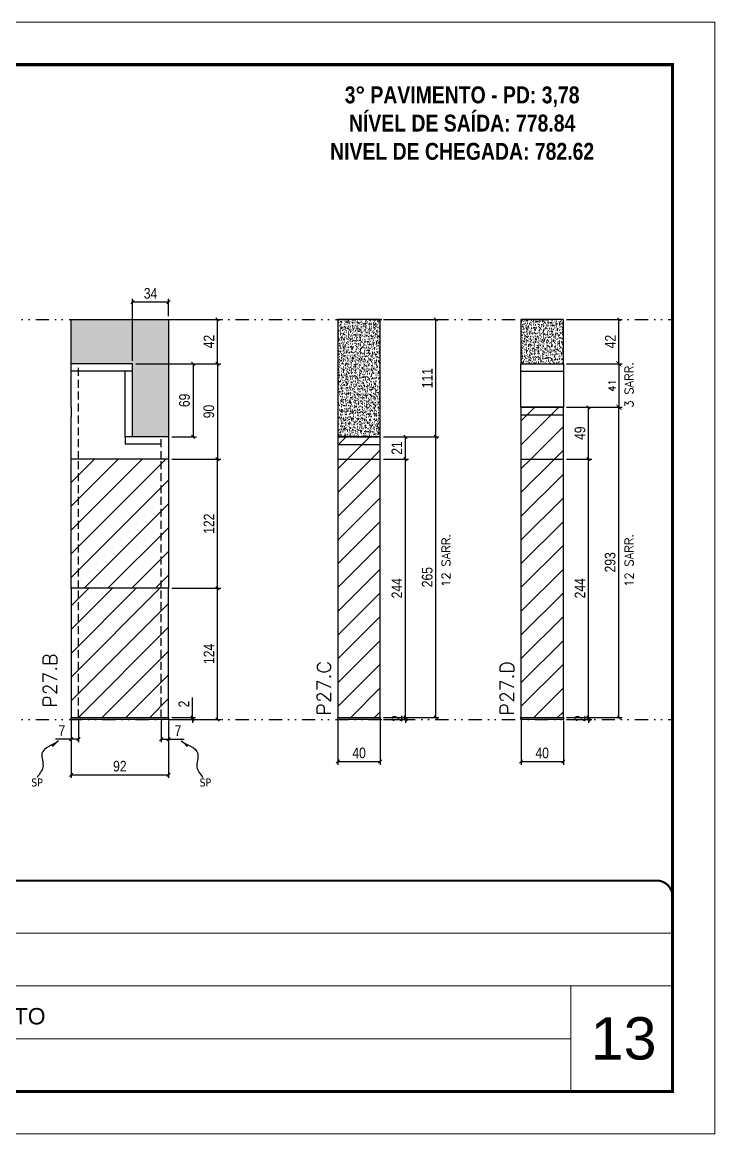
# Model space of a CAD drawing. Extents: x 2949 to 9203, y -16089 to 12527.
# Drawn here: x 3780 to 4434, y 8031 to 9081 of the extents above; entities that cross this region are included whole.
import ezdxf

# ---------------------------------------------------------------- set-up
doc = ezdxf.new("R2010")
doc.units = 0
for name, pattern in [('CONTINUO', [0]), ('DASHED', [0.75, 0.5, -0.25]), ('DIVIDE2', [0.625, 0.25, -0.125, 0, -0.125, 0, -0.125]), ('HIDDEN', [0.375, 0.25, -0.125])]:
    doc.linetypes.add(name, pattern=pattern)
for name, color, linetype, lineweight in [('CARIMBO', 255, 'Continuous', 9), ('Folhas', 255, 'Continuous', 9), ('Hachura', 251, 'Continuous', 9), ('SARRAFO DE PRESSAO', 251, 'DASHED', 9), ('Texto Seção', 7, 'Continuous', 15)]:
    doc.layers.add(name, color=color, linetype=linetype, lineweight=lineweight)
for name, color, linetype in [('COTA', 241, 'Continuous'), ('NOMENCLATURA', 7, 'Continuous'), ('Nível', 160, 'Continuous'), ('Painéis', 200, 'Continuous'), ('SARR_2.2x7', 40, 'Continuous'), ('Sarrafo de Pressão', 42, 'HIDDEN'), ('texto', 7, 'Continuous')]:
    doc.layers.add(name, color=color, linetype=linetype)
doc.styles.add('ARIAL', font='arial.ttf')
doc.styles.add('COTA TECNICA', font='techl___.ttf', dxfattribs={"height": 10})
doc.styles.add('COTA TECNICA-50', font='techl___.ttf', dxfattribs={"height": 10})
doc.styles.add('REGUA-120', font='ROMANS.shx', dxfattribs={"height": 15})
doc.styles.add('ROMANC', font='techb___.ttf', dxfattribs={"height": 2.5})
doc.styles.add('ROMANS', font='romans.shx')
doc.styles.get("Standard").update_dxf_attribs({"font": 'arial.ttf'})
doc.dimstyles.new('COTA PAINEL-50', dxfattribs={"dimtxt": 10, "dimasz": 3, "dimexe": 3, "dimexo": 3, "dimgap": 3, "dimtad": 1, "dimdec": 1, "dimzin": 12, "dimdsep": 46, "dimtxsty": 'COTA TECNICA-50', "dimblk1": 'OBLIQUE', "dimblk2": 'OBLIQUE', "dimsah": 1, "dimcen": 0.9, "dimclrd": 4, "dimclre": 4, "dimclrt": 240, "dimadec": 1, "dimazin": 3, "dimtfac": 1, "dimtdec": 1, "dimtmove": 0, "dimatfit": 3, "dimfxl": 1, "dimtolj": 1, "dimtzin": 12, "dimarcsym": 0})
doc.dimstyles.new('Cota Paínel', dxfattribs={"dimtxt": 7, "dimasz": 5, "dimexe": 3, "dimexo": 3, "dimgap": 3, "dimtad": 1, "dimdec": 1, "dimzin": 12, "dimdsep": 46, "dimtxsty": 'ROMANS', "dimblk": 'ARCHTICK', "dimcen": 0, "dimclrd": 4, "dimclre": 4, "dimclrt": 1, "dimadec": 1, "dimazin": 3, "dimtfac": 1, "dimtdec": 1, "dimtmove": 0, "dimatfit": 3, "dimldrblk": 'OBLIQUE', "dimfxl": 1, "dimtolj": 1, "dimtzin": 12, "dimarcsym": 0})
doc.dimstyles.new('PAINEL', dxfattribs={"dimtxt": 10, "dimasz": 3, "dimexe": 3, "dimexo": 3, "dimgap": 3, "dimtad": 1, "dimdec": 1, "dimzin": 12, "dimdsep": 46, "dimtxsty": 'COTA TECNICA', "dimblk1": 'OBLIQUE', "dimblk2": 'OBLIQUE', "dimsah": 1, "dimcen": 0.9, "dimclrd": 4, "dimclre": 4, "dimclrt": 240, "dimadec": 1, "dimazin": 3, "dimtfac": 1, "dimtdec": 1, "dimtmove": 0, "dimatfit": 3, "dimfxl": 1, "dimtolj": 1, "dimtzin": 12, "dimarcsym": 0})
doc.dimstyles.get("Standard").update_dxf_attribs({"dimtxt": 0.18, "dimasz": 0.18, "dimexe": 0.18, "dimexo": 0.0625, "dimgap": 0.09, "dimtad": 0, "dimtih": 1, "dimtoh": 1, "dimdec": 4, "dimzin": 0, "dimdsep": 46, "dimtxsty": 'Standard', "dimcen": 0.09, "dimadec": 0, "dimazin": 0, "dimtfac": 1, "dimtdec": 4, "dimtofl": 0, "dimtmove": 0, "dimatfit": 3, "dimfxl": 1, "dimtolj": 1, "dimtzin": 0, "dimarcsym": 0})
pattern_1 = [(45, (-126144.807, -22713.47), (-11.2253202, 11.2253202), [])]
pattern_2 = [(45, (-125971.81, -22713.47), (-11.2253202, 11.2253202), [])]

# ---------------------------------------------------------------- blocks, each defined once
blk = doc.blocks.new('9999999999')
at = {"color": 30, "linetype": 'CONTINUO'}
for p, q in [((98564.6, 34379.6), (99584, 34379.6)), ((98564.6, 34329.8), (99488, 34329.8)), ((99584, 34329.8), (99488, 34329.8)), ((99488, 34329.8), (99488, 34230.2)), ((98564.6, 34280), (99488, 34280))]:
    blk.add_line(p, q, dxfattribs=at)
at = {"color": 30, "linetype": 'CONTINUO', "const_width": 2}
blk.add_lwpolyline([(99584, 34230.2), (99584, 34414.4, 0.414214), (99569, 34429.4), (98229, 34429.4, 0.414214), (98214, 34414.4), (98214, 34245.2, 0.414214), (98229, 34230.2), (99584, 34230.2)], format="xyb", dxfattribs=at)
at = {"layer": 'Folhas'}
blk.add_lwpolyline([(98139, 34190.2), (99624, 34190.2), (99624, 35240.2), (98139, 35240.2)], close=True, dxfattribs=at)
at = {"layer": 'Folhas', "color": 30, "const_width": 3}
blk.add_lwpolyline([(98214, 34230.2), (99584, 34230.2), (99584, 35200.2), (98214, 35200.2)], close=True, dxfattribs=at)
at = {"color": 7, "linetype": 'Continuous', "ltscale": 5, "style": 'ARIAL'}
blk.add_text('3° PAVIMENTO', height=15.483, dxfattribs=at).set_placement((98837.7, 34293.5))
blk = doc.blocks.new('_Oblique')
at = {"color": 0, "linetype": 'ByBlock', "lineweight": -2}
blk.add_line((-0.5, -0.5), (0.5, 0.5), dxfattribs=at)
blk = doc.blocks.new('*D352')
at = {"layer": 'COTA', "color": 4, "lineweight": -2, "transparency": 16777216}
for p, q in [((4121, 8689.3), (4173.5, 8689.3)), ((4170.5, 8424.3), (4170.5, 8689.3)), ((4121, 8424.3), (4173.5, 8424.3))]:
    blk.add_line(p, q, dxfattribs=at)
at = {"layer": 'Defpoints', "color": 0, "transparency": 16777216}
for p in [(4118, 8689.3), (4170.5, 8689.3), (4118, 8424.3)]:
    blk.add_point(p, dxfattribs=at)
at = {"layer": 'COTA', "color": 4, "lineweight": -2, "transparency": 16777216, "xscale": 3, "yscale": 3, "zscale": 3}
for p, rotation in [((4170.5, 8689.3), 90), ((4170.5, 8424.3), 270)]:
    blk.add_blockref('_Oblique', p, dxfattribs=dict(at, rotation=rotation))
at = {"layer": 'COTA', "color": 240, "transparency": 16777216, "insert": (4162.4, 8556.8), "char_height": 10, "attachment_point": 5, "rotation": 90, "style": 'COTA TECNICA'}
blk.add_mtext('\\A1;265', dxfattribs=at)
blk = doc.blocks.new('*D353')
at = {"layer": 'COTA', "color": 4, "lineweight": -2, "transparency": 16777216}
for p, q in [((4121, 8800.3), (4173.5, 8800.3)), ((4170.5, 8689.3), (4170.5, 8800.3)), ((4121, 8689.3), (4173.5, 8689.3))]:
    blk.add_line(p, q, dxfattribs=at)
at = {"layer": 'Defpoints', "color": 0, "transparency": 16777216}
for p in [(4118, 8800.3), (4170.5, 8800.3), (4118, 8689.3)]:
    blk.add_point(p, dxfattribs=at)
at = {"layer": 'COTA', "color": 4, "lineweight": -2, "transparency": 16777216, "xscale": 3, "yscale": 3, "zscale": 3}
for p, rotation in [((4170.5, 8800.3), 90), ((4170.5, 8689.3), 270)]:
    blk.add_blockref('_Oblique', p, dxfattribs=dict(at, rotation=rotation))
at = {"layer": 'COTA', "color": 240, "transparency": 16777216, "insert": (4162.4, 8744.8), "char_height": 10, "attachment_point": 5, "rotation": 90, "style": 'COTA TECNICA'}
blk.add_mtext('\\A1;111', dxfattribs=at)
blk = doc.blocks.new('*D354')
at = {"layer": 'COTA', "color": 4, "lineweight": -2, "transparency": 16777216}
for p, q in [((4078, 8421.3), (4078, 8379.6)), ((4118, 8421.3), (4118, 8379.6)), ((4078, 8382.6), (4118, 8382.6))]:
    blk.add_line(p, q, dxfattribs=at)
at = {"layer": 'Defpoints', "color": 0, "transparency": 16777216}
for p in [(4078, 8424.3), (4118, 8424.3), (4118, 8382.6)]:
    blk.add_point(p, dxfattribs=at)
at = {"layer": 'COTA', "color": 4, "lineweight": -2, "transparency": 16777216, "xscale": 3, "yscale": 3, "zscale": 3, "rotation": 180}
blk.add_blockref('_Oblique', (4078, 8382.6), dxfattribs=at)
at = {"layer": 'COTA', "color": 4, "lineweight": -2, "transparency": 16777216, "xscale": 3, "yscale": 3, "zscale": 3}
blk.add_blockref('_Oblique', (4118, 8382.6), dxfattribs=at)
at = {"layer": 'COTA', "color": 240, "transparency": 16777216, "insert": (4098, 8390.7), "char_height": 10, "attachment_point": 5, "style": 'COTA TECNICA'}
blk.add_mtext('\\A1;40', dxfattribs=at)
blk = doc.blocks.new('*D355')
at = {"layer": 'COTA', "color": 4, "lineweight": -2, "transparency": 16777216}
for p, q in [((4121, 8424.3), (4144.8, 8424.3)), ((4121, 8422.3), (4144.8, 8422.3)), ((4141.8, 8424.3), (4141.8, 8427.3)), ((4141.8, 8422.3), (4141.8, 8424.3)), ((4141.8, 8422.3), (4141.8, 8419.3))]:
    blk.add_line(p, q, dxfattribs=at)
at = {"layer": 'Defpoints', "color": 0, "transparency": 16777216}
for p in [(4118, 8424.3), (4118, 8422.3), (4141.8, 8424.3)]:
    blk.add_point(p, dxfattribs=at)
at = {"layer": 'COTA', "color": 4, "lineweight": -2, "transparency": 16777216, "xscale": 3, "yscale": 3, "zscale": 3}
for p, rotation in [((4141.8, 8424.3), 270), ((4141.8, 8422.3), 90)]:
    blk.add_blockref('_Oblique', p, dxfattribs=dict(at, rotation=rotation))
at = {"layer": 'COTA', "color": 240, "transparency": 16777216, "insert": (4133.8, 8423.3), "char_height": 10, "attachment_point": 5, "rotation": 90, "style": 'COTA TECNICA-50'}
blk.add_mtext('\\A1;2', dxfattribs=at)
blk = doc.blocks.new('*D340')
at = {"layer": 'COTA', "color": 4, "lineweight": -2, "transparency": 16777216}
for p, q in [((3826, 8421.3), (3826, 8367.1)), ((3918, 8421.3), (3918, 8367.1)), ((3826, 8370.1), (3918, 8370.1))]:
    blk.add_line(p, q, dxfattribs=at)
at = {"layer": 'Defpoints', "color": 0, "transparency": 16777216}
for p in [(3826, 8424.3), (3918, 8424.3), (3918, 8370.1)]:
    blk.add_point(p, dxfattribs=at)
at = {"layer": 'COTA', "color": 4, "lineweight": -2, "transparency": 16777216, "xscale": 3, "yscale": 3, "zscale": 3, "rotation": 180}
blk.add_blockref('_Oblique', (3826, 8370.1), dxfattribs=at)
at = {"layer": 'COTA', "color": 4, "lineweight": -2, "transparency": 16777216, "xscale": 3, "yscale": 3, "zscale": 3}
blk.add_blockref('_Oblique', (3918, 8370.1), dxfattribs=at)
at = {"layer": 'COTA', "color": 240, "transparency": 16777216, "insert": (3872, 8378.2), "char_height": 10, "attachment_point": 5, "style": 'COTA TECNICA'}
blk.add_mtext('\\A1;92', dxfattribs=at)
blk = doc.blocks.new('*D341')
at = {"layer": 'COTA', "color": 4, "lineweight": -2, "transparency": 16777216}
for p, q in [((3921, 8546.3), (3967.3, 8546.3)), ((3964.3, 8422.3), (3964.3, 8546.3)), ((3921, 8422.3), (3967.3, 8422.3))]:
    blk.add_line(p, q, dxfattribs=at)
at = {"layer": 'Defpoints', "color": 0, "transparency": 16777216}
for p in [(3918, 8546.3), (3964.3, 8546.3), (3918, 8422.3)]:
    blk.add_point(p, dxfattribs=at)
at = {"layer": 'COTA', "color": 4, "lineweight": -2, "transparency": 16777216, "xscale": 3, "yscale": 3, "zscale": 3}
for p, rotation in [((3964.3, 8546.3), 90), ((3964.3, 8422.3), 270)]:
    blk.add_blockref('_Oblique', p, dxfattribs=dict(at, rotation=rotation))
at = {"layer": 'COTA', "color": 240, "transparency": 16777216, "insert": (3956.2, 8484.3), "char_height": 10, "attachment_point": 5, "rotation": 90, "style": 'COTA TECNICA-50'}
blk.add_mtext('\\A1;124', dxfattribs=at)
blk = doc.blocks.new('*D342')
at = {"layer": 'COTA', "color": 4, "lineweight": -2, "transparency": 16777216}
for p, q in [((3940.5, 8424.3), (3940.5, 8443.1)), ((3921, 8424.3), (3943.5, 8424.3)), ((3921, 8422.3), (3943.5, 8422.3)), ((3940.5, 8422.3), (3940.5, 8424.3)), ((3940.5, 8422.3), (3940.5, 8419.3))]:
    blk.add_line(p, q, dxfattribs=at)
at = {"layer": 'Defpoints', "color": 0, "transparency": 16777216}
for p in [(3918, 8424.3), (3918, 8422.3), (3940.5, 8422.3)]:
    blk.add_point(p, dxfattribs=at)
at = {"layer": 'COTA', "color": 4, "lineweight": -2, "transparency": 16777216, "xscale": 3, "yscale": 3, "zscale": 3}
for p, rotation in [((3940.5, 8424.3), 270), ((3940.5, 8422.3), 90)]:
    blk.add_blockref('_Oblique', p, dxfattribs=dict(at, rotation=rotation))
at = {"layer": 'COTA', "color": 240, "transparency": 16777216, "insert": (3932.5, 8437), "char_height": 10, "attachment_point": 5, "rotation": 90, "style": 'COTA TECNICA-50'}
blk.add_mtext('\\A1;2', dxfattribs=at)
blk = doc.blocks.new('*D343')
at = {"layer": 'COTA', "color": 4, "lineweight": -2, "transparency": 16777216}
for p, q in [((3833, 8421.3), (3833, 8400.8)), ((3826, 8419.3), (3826, 8400.8)), ((3826, 8403.8), (3811.3, 8403.8)), ((3833, 8403.8), (3826, 8403.8))]:
    blk.add_line(p, q, dxfattribs=at)
at = {"layer": 'Defpoints', "color": 0, "transparency": 16777216}
for p in [(3826, 8422.3), (3833, 8424.3), (3826, 8403.8)]:
    blk.add_point(p, dxfattribs=at)
at = {"layer": 'COTA', "color": 4, "lineweight": -2, "transparency": 16777216, "xscale": 3, "yscale": 3, "zscale": 3, "rotation": 180}
blk.add_blockref('_Oblique', (3826, 8403.8), dxfattribs=at)
at = {"layer": 'COTA', "color": 4, "lineweight": -2, "transparency": 16777216, "xscale": 3, "yscale": 3, "zscale": 3}
blk.add_blockref('_Oblique', (3833, 8403.8), dxfattribs=at)
at = {"layer": 'COTA', "color": 240, "transparency": 16777216, "insert": (3817.2, 8411.9), "char_height": 10, "attachment_point": 5, "style": 'COTA TECNICA-50'}
blk.add_mtext('\\A1;7', dxfattribs=at)
blk = doc.blocks.new('*D344')
at = {"layer": 'COTA', "color": 4, "lineweight": -2, "transparency": 16777216}
for p, q in [((3911, 8421.3), (3911, 8400.8)), ((3918, 8419.3), (3918, 8400.8)), ((3911, 8403.8), (3918, 8403.8)), ((3918, 8403.8), (3932.8, 8403.8))]:
    blk.add_line(p, q, dxfattribs=at)
at = {"layer": 'Defpoints', "color": 0, "transparency": 16777216}
for p in [(3911, 8424.3), (3918, 8422.3), (3918, 8403.8)]:
    blk.add_point(p, dxfattribs=at)
at = {"layer": 'COTA', "color": 4, "lineweight": -2, "transparency": 16777216, "xscale": 3, "yscale": 3, "zscale": 3, "rotation": 180}
blk.add_blockref('_Oblique', (3911, 8403.8), dxfattribs=at)
at = {"layer": 'COTA', "color": 4, "lineweight": -2, "transparency": 16777216, "xscale": 3, "yscale": 3, "zscale": 3}
blk.add_blockref('_Oblique', (3918, 8403.8), dxfattribs=at)
at = {"layer": 'COTA', "color": 240, "transparency": 16777216, "insert": (3926.9, 8411.9), "char_height": 10, "attachment_point": 5, "style": 'COTA TECNICA-50'}
blk.add_mtext('\\A1;7', dxfattribs=at)
blk = doc.blocks.new('*D345')
at = {"layer": 'COTA', "color": 4, "linetype": 'ByBlock', "lineweight": -2, "transparency": 16777216}
for p, q in [((3921, 8668.3), (3967.3, 8668.3)), ((3964.3, 8546.3), (3964.3, 8668.3)), ((3921, 8546.3), (3967.3, 8546.3))]:
    blk.add_line(p, q, dxfattribs=at)
at = {"layer": 'Defpoints', "color": 0, "linetype": 'ByBlock', "transparency": 16777216}
for p in [(3918, 8668.3), (3964.3, 8668.3), (3918, 8546.3)]:
    blk.add_point(p, dxfattribs=at)
at = {"layer": 'COTA', "color": 4, "linetype": 'ByBlock', "lineweight": -2, "transparency": 16777216, "xscale": 3, "yscale": 3, "zscale": 3}
for p, rotation in [((3964.3, 8668.3), 90), ((3964.3, 8546.3), 270)]:
    blk.add_blockref('_Oblique', p, dxfattribs=dict(at, rotation=rotation))
at = {"layer": 'COTA', "color": 240, "linetype": 'ByBlock', "transparency": 16777216, "insert": (3956.2, 8607.3), "char_height": 10, "attachment_point": 5, "rotation": 90, "style": 'COTA TECNICA'}
blk.add_mtext('\\A1;122', dxfattribs=at)
blk = doc.blocks.new('*D365')
at = {"layer": 'COTA', "color": 4, "linetype": 'ByBlock', "lineweight": -2, "transparency": 16777216}
for p, q in [((4121, 8668.3), (4144.8, 8668.3)), ((4141.8, 8424.3), (4141.8, 8668.3)), ((4121, 8424.3), (4144.8, 8424.3))]:
    blk.add_line(p, q, dxfattribs=at)
at = {"layer": 'Defpoints', "color": 0, "linetype": 'ByBlock', "transparency": 16777216}
for p in [(4118, 8668.3), (4141.8, 8668.3), (4118, 8424.3)]:
    blk.add_point(p, dxfattribs=at)
at = {"layer": 'COTA', "color": 4, "linetype": 'ByBlock', "lineweight": -2, "transparency": 16777216, "xscale": 3, "yscale": 3, "zscale": 3}
for p, rotation in [((4141.8, 8668.3), 90), ((4141.8, 8424.3), 270)]:
    blk.add_blockref('_Oblique', p, dxfattribs=dict(at, rotation=rotation))
at = {"layer": 'COTA', "color": 240, "linetype": 'ByBlock', "transparency": 16777216, "insert": (4133.7, 8546.3), "char_height": 10, "attachment_point": 5, "rotation": 90, "style": 'COTA TECNICA'}
blk.add_mtext('\\A1;244', dxfattribs=at)
blk = doc.blocks.new('*D366')
at = {"layer": 'COTA', "color": 4, "linetype": 'ByBlock', "lineweight": -2, "transparency": 16777216}
for p, q in [((4121, 8689.3), (4144.8, 8689.3)), ((4141.8, 8668.3), (4141.8, 8689.3)), ((4121, 8668.3), (4144.8, 8668.3))]:
    blk.add_line(p, q, dxfattribs=at)
at = {"layer": 'Defpoints', "color": 0, "linetype": 'ByBlock', "transparency": 16777216}
for p in [(4118, 8689.3), (4141.8, 8689.3), (4118, 8668.3)]:
    blk.add_point(p, dxfattribs=at)
at = {"layer": 'COTA', "color": 4, "linetype": 'ByBlock', "lineweight": -2, "transparency": 16777216, "xscale": 3, "yscale": 3, "zscale": 3}
for p, rotation in [((4141.8, 8689.3), 90), ((4141.8, 8668.3), 270)]:
    blk.add_blockref('_Oblique', p, dxfattribs=dict(at, rotation=rotation))
at = {"layer": 'COTA', "color": 240, "linetype": 'ByBlock', "transparency": 16777216, "insert": (4133.7, 8678.8), "char_height": 10, "attachment_point": 5, "rotation": 90, "style": 'COTA TECNICA'}
blk.add_mtext('\\A1;21', dxfattribs=at)
blk = doc.blocks.new('*D2588')
at = {"layer": 'COTA', "color": 4, "lineweight": -2, "transparency": 16777216}
for p, q in [((3921, 8800.3), (3967.3, 8800.3)), ((3964.3, 8758.3), (3964.3, 8800.3)), ((3921, 8758.3), (3967.3, 8758.3))]:
    blk.add_line(p, q, dxfattribs=at)
at = {"layer": 'Defpoints', "color": 0, "transparency": 16777216}
for p in [(3918, 8800.3), (3964.3, 8800.3), (3918, 8758.3)]:
    blk.add_point(p, dxfattribs=at)
at = {"layer": 'COTA', "color": 4, "lineweight": -2, "transparency": 16777216, "xscale": 3, "yscale": 3, "zscale": 3}
for p, rotation in [((3964.3, 8800.3), 90), ((3964.3, 8758.3), 270)]:
    blk.add_blockref('_Oblique', p, dxfattribs=dict(at, rotation=rotation))
at = {"layer": 'COTA', "color": 240, "transparency": 16777216, "insert": (3956.2, 8779.3), "char_height": 10, "attachment_point": 5, "rotation": 90, "style": 'COTA TECNICA'}
blk.add_mtext('\\A1;42', dxfattribs=at)
blk = doc.blocks.new('*D2589')
at = {"layer": 'COTA', "color": 4, "lineweight": -2, "transparency": 16777216}
for p, q in [((3887, 8758.3), (3944.3, 8758.3)), ((3941.3, 8758.3), (3941.3, 8689.3)), ((3921, 8689.3), (3944.3, 8689.3))]:
    blk.add_line(p, q, dxfattribs=at)
at = {"layer": 'Defpoints', "color": 0, "transparency": 16777216}
for p in [(3884, 8758.3), (3918, 8689.3), (3941.3, 8689.3)]:
    blk.add_point(p, dxfattribs=at)
at = {"layer": 'COTA', "color": 4, "lineweight": -2, "transparency": 16777216, "xscale": 3, "yscale": 3, "zscale": 3}
for p, rotation in [((3941.3, 8758.3), 90), ((3941.3, 8689.3), 270)]:
    blk.add_blockref('_Oblique', p, dxfattribs=dict(at, rotation=rotation))
at = {"layer": 'COTA', "color": 240, "transparency": 16777216, "insert": (3933.1, 8723.8), "char_height": 10, "attachment_point": 5, "rotation": 90, "style": 'COTA TECNICA-50'}
blk.add_mtext('\\A1;69', dxfattribs=at)
blk = doc.blocks.new('*D2590')
at = {"layer": 'COTA', "color": 4, "lineweight": -2, "transparency": 16777216}
for p, q in [((3884, 8761.3), (3884, 8819.6)), ((3918, 8816.6), (3884, 8816.6)), ((3918, 8803.3), (3918, 8819.6))]:
    blk.add_line(p, q, dxfattribs=at)
at = {"layer": 'Defpoints', "color": 0, "transparency": 16777216}
for p in [(3884, 8816.6), (3918, 8800.3), (3884, 8758.3)]:
    blk.add_point(p, dxfattribs=at)
at = {"layer": 'COTA', "color": 4, "lineweight": -2, "transparency": 16777216, "xscale": 3, "yscale": 3, "zscale": 3, "rotation": 180}
blk.add_blockref('_Oblique', (3884, 8816.6), dxfattribs=at)
at = {"layer": 'COTA', "color": 4, "lineweight": -2, "transparency": 16777216, "xscale": 3, "yscale": 3, "zscale": 3}
blk.add_blockref('_Oblique', (3918, 8816.6), dxfattribs=at)
at = {"layer": 'COTA', "color": 240, "transparency": 16777216, "insert": (3901, 8824.8), "char_height": 10, "attachment_point": 5, "style": 'COTA TECNICA-50'}
blk.add_mtext('\\A1;34', dxfattribs=at)
blk = doc.blocks.new('*D2591')
at = {"layer": 'COTA', "color": 4, "lineweight": -2, "transparency": 16777216}
for p, q in [((3887, 8758.3), (3967.3, 8758.3)), ((3964.3, 8758.3), (3964.3, 8668.3)), ((3921, 8668.3), (3967.3, 8668.3))]:
    blk.add_line(p, q, dxfattribs=at)
at = {"layer": 'Defpoints', "color": 0, "transparency": 16777216}
for p in [(3884, 8758.3), (3918, 8668.3), (3964.3, 8668.3)]:
    blk.add_point(p, dxfattribs=at)
at = {"layer": 'COTA', "color": 4, "lineweight": -2, "transparency": 16777216, "xscale": 3, "yscale": 3, "zscale": 3}
for p, rotation in [((3964.3, 8758.3), 90), ((3964.3, 8668.3), 270)]:
    blk.add_blockref('_Oblique', p, dxfattribs=dict(at, rotation=rotation))
at = {"layer": 'COTA', "color": 240, "transparency": 16777216, "insert": (3956.1, 8713.3), "char_height": 10, "attachment_point": 5, "rotation": 90, "style": 'COTA TECNICA-50'}
blk.add_mtext('\\A1;90', dxfattribs=at)
blk = doc.blocks.new('*D2592')
at = {"layer": 'COTA', "color": 4, "lineweight": -2, "transparency": 16777216}
for p, q in [((4294, 8717.3), (4346.5, 8717.3)), ((4343.5, 8424.3), (4343.5, 8717.3)), ((4294, 8424.3), (4346.5, 8424.3))]:
    blk.add_line(p, q, dxfattribs=at)
at = {"layer": 'Defpoints', "color": 0, "transparency": 16777216}
for p in [(4291, 8717.3), (4343.5, 8717.3), (4291, 8424.3)]:
    blk.add_point(p, dxfattribs=at)
at = {"layer": 'COTA', "color": 4, "lineweight": -2, "transparency": 16777216, "xscale": 3, "yscale": 3, "zscale": 3}
for p, rotation in [((4343.5, 8717.3), 90), ((4343.5, 8424.3), 270)]:
    blk.add_blockref('_Oblique', p, dxfattribs=dict(at, rotation=rotation))
at = {"layer": 'COTA', "color": 240, "transparency": 16777216, "insert": (4335.2, 8570.8), "char_height": 10, "attachment_point": 5, "rotation": 90, "style": 'COTA TECNICA'}
blk.add_mtext('\\A1;293', dxfattribs=at)
blk = doc.blocks.new('*D2593')
at = {"layer": 'COTA', "color": 4, "lineweight": -2, "transparency": 16777216}
for p, q in [((4294, 8800.3), (4346.5, 8800.3)), ((4343.5, 8758.3), (4343.5, 8800.3)), ((4294, 8758.3), (4346.5, 8758.3))]:
    blk.add_line(p, q, dxfattribs=at)
at = {"layer": 'Defpoints', "color": 0, "transparency": 16777216}
for p in [(4291, 8800.3), (4343.5, 8800.3), (4291, 8758.3)]:
    blk.add_point(p, dxfattribs=at)
at = {"layer": 'COTA', "color": 4, "lineweight": -2, "transparency": 16777216, "xscale": 3, "yscale": 3, "zscale": 3}
for p, rotation in [((4343.5, 8800.3), 90), ((4343.5, 8758.3), 270)]:
    blk.add_blockref('_Oblique', p, dxfattribs=dict(at, rotation=rotation))
at = {"layer": 'COTA', "color": 240, "transparency": 16777216, "insert": (4335.4, 8779.3), "char_height": 10, "attachment_point": 5, "rotation": 90, "style": 'COTA TECNICA'}
blk.add_mtext('\\A1;42', dxfattribs=at)
blk = doc.blocks.new('*D2594')
at = {"layer": 'COTA', "color": 4, "lineweight": -2, "transparency": 16777216}
for p, q in [((4251, 8421.3), (4251, 8379.6)), ((4291, 8421.3), (4291, 8379.6)), ((4251, 8382.6), (4291, 8382.6))]:
    blk.add_line(p, q, dxfattribs=at)
at = {"layer": 'Defpoints', "color": 0, "transparency": 16777216}
for p in [(4251, 8424.3), (4291, 8424.3), (4291, 8382.6)]:
    blk.add_point(p, dxfattribs=at)
at = {"layer": 'COTA', "color": 4, "lineweight": -2, "transparency": 16777216, "xscale": 3, "yscale": 3, "zscale": 3, "rotation": 180}
blk.add_blockref('_Oblique', (4251, 8382.6), dxfattribs=at)
at = {"layer": 'COTA', "color": 4, "lineweight": -2, "transparency": 16777216, "xscale": 3, "yscale": 3, "zscale": 3}
blk.add_blockref('_Oblique', (4291, 8382.6), dxfattribs=at)
at = {"layer": 'COTA', "color": 240, "transparency": 16777216, "insert": (4271, 8390.7), "char_height": 10, "attachment_point": 5, "style": 'COTA TECNICA'}
blk.add_mtext('\\A1;40', dxfattribs=at)
blk = doc.blocks.new('*D2595')
at = {"layer": 'COTA', "color": 4, "lineweight": -2, "transparency": 16777216}
for p, q in [((4294, 8424.3), (4317.8, 8424.3)), ((4294, 8422.3), (4317.8, 8422.3)), ((4314.8, 8424.3), (4314.8, 8427.3)), ((4314.8, 8422.3), (4314.8, 8424.3)), ((4314.8, 8422.3), (4314.8, 8419.3))]:
    blk.add_line(p, q, dxfattribs=at)
at = {"layer": 'Defpoints', "color": 0, "transparency": 16777216}
for p in [(4291, 8424.3), (4291, 8422.3), (4314.8, 8424.3)]:
    blk.add_point(p, dxfattribs=at)
at = {"layer": 'COTA', "color": 4, "lineweight": -2, "transparency": 16777216, "xscale": 3, "yscale": 3, "zscale": 3}
for p, rotation in [((4314.8, 8424.3), 270), ((4314.8, 8422.3), 90)]:
    blk.add_blockref('_Oblique', p, dxfattribs=dict(at, rotation=rotation))
at = {"layer": 'COTA', "color": 240, "transparency": 16777216, "insert": (4306.8, 8423.3), "char_height": 10, "attachment_point": 5, "rotation": 90, "style": 'COTA TECNICA-50'}
blk.add_mtext('\\A1;2', dxfattribs=at)
blk = doc.blocks.new('*D2596')
at = {"layer": 'COTA', "color": 4, "linetype": 'ByBlock', "lineweight": -2, "transparency": 16777216}
for p, q in [((4294, 8668.3), (4317.8, 8668.3)), ((4314.8, 8424.3), (4314.8, 8668.3)), ((4294, 8424.3), (4317.8, 8424.3))]:
    blk.add_line(p, q, dxfattribs=at)
at = {"layer": 'Defpoints', "color": 0, "linetype": 'ByBlock', "transparency": 16777216}
for p in [(4291, 8668.3), (4314.8, 8668.3), (4291, 8424.3)]:
    blk.add_point(p, dxfattribs=at)
at = {"layer": 'COTA', "color": 4, "linetype": 'ByBlock', "lineweight": -2, "transparency": 16777216, "xscale": 3, "yscale": 3, "zscale": 3}
for p, rotation in [((4314.8, 8668.3), 90), ((4314.8, 8424.3), 270)]:
    blk.add_blockref('_Oblique', p, dxfattribs=dict(at, rotation=rotation))
at = {"layer": 'COTA', "color": 240, "linetype": 'ByBlock', "transparency": 16777216, "insert": (4306.7, 8546.3), "char_height": 10, "attachment_point": 5, "rotation": 90, "style": 'COTA TECNICA'}
blk.add_mtext('\\A1;244', dxfattribs=at)
blk = doc.blocks.new('*D2597')
at = {"layer": 'COTA', "color": 4, "linetype": 'ByBlock', "lineweight": -2, "transparency": 16777216}
for p, q in [((4294, 8717.3), (4317.8, 8717.3)), ((4314.8, 8668.3), (4314.8, 8717.3)), ((4294, 8668.3), (4317.8, 8668.3))]:
    blk.add_line(p, q, dxfattribs=at)
at = {"layer": 'Defpoints', "color": 0, "linetype": 'ByBlock', "transparency": 16777216}
for p in [(4291, 8717.3), (4314.8, 8717.3), (4291, 8668.3)]:
    blk.add_point(p, dxfattribs=at)
at = {"layer": 'COTA', "color": 4, "linetype": 'ByBlock', "lineweight": -2, "transparency": 16777216, "xscale": 3, "yscale": 3, "zscale": 3}
for p, rotation in [((4314.8, 8717.3), 90), ((4314.8, 8668.3), 270)]:
    blk.add_blockref('_Oblique', p, dxfattribs=dict(at, rotation=rotation))
at = {"layer": 'COTA', "color": 240, "linetype": 'ByBlock', "transparency": 16777216, "insert": (4306.7, 8692.8), "char_height": 10, "attachment_point": 5, "rotation": 90, "style": 'COTA TECNICA'}
blk.add_mtext('\\A1;49', dxfattribs=at)
blk = doc.blocks.new('_ArchTick')
at = {"color": 0, "linetype": 'ByBlock', "const_width": 0.15}
blk.add_lwpolyline([(-0.5, -0.5), (0.5, 0.5)], dxfattribs=at)
blk = doc.blocks.new('*D2598')
at = {"layer": 'COTA', "color": 4, "lineweight": -2, "transparency": 16777216}
for p, q in [((4294, 8758.3), (4346.5, 8758.3)), ((4343.5, 8758.3), (4343.5, 8717.3)), ((4294, 8717.3), (4346.5, 8717.3))]:
    blk.add_line(p, q, dxfattribs=at)
at = {"layer": 'Defpoints', "color": 0, "transparency": 16777216}
for p in [(4291, 8758.3), (4291, 8717.3), (4343.5, 8717.3)]:
    blk.add_point(p, dxfattribs=at)
at = {"layer": 'COTA', "color": 4, "lineweight": -2, "transparency": 16777216, "xscale": 5, "yscale": 5, "zscale": 5}
for p, rotation in [((4343.5, 8758.3), 90), ((4343.5, 8717.3), 270)]:
    blk.add_blockref('_ArchTick', p, dxfattribs=dict(at, rotation=rotation))
at = {"layer": 'COTA', "color": 1, "transparency": 16777216, "insert": (4337, 8737.8), "char_height": 7, "attachment_point": 5, "rotation": 90, "style": 'ROMANS'}
blk.add_mtext('\\A1;41', dxfattribs=at)

msp = doc.modelspace()

# ---------------------------------------------------------------- hatches: boundary and pattern name
at = {"layer": 'COTA', "linetype": 'ByBlock'}
h = msp.add_hatch(dxfattribs=at)
h.set_pattern_fill('AR-CONC', color=256, scale=0.03)
h.set_pattern_definition([(50, (277.63, 0), (5.46554, -0.4781726), [0.5715, -6.2865]), (355, (277.63, 0), (-1.0573026, 5.7317054), [0.4572, -5.0292175]), (100.451445, (278.0856, -0.04), (4.4082374, 5.2535326), [0.4857003, -5.3427073]), (46.1842, (277.63, 1.524), (8.132371, -1.26127), [0.85725, -9.42975]), (96.63556, (278.308, 1.419), (7.122124, 7.422784), [0.728551, -8.014068]), (351.18415, (277.63, 1.524), (7.122124, 7.422784), [0.685799, -7.543792]), (21, (278.392, 1.143), (4.5484317, -3.067956), [0.5715, -6.2865]), (326, (278.392, 1.143), (1.854061, 5.525639), [0.4572, -5.0292]), (71.451445, (278.771, 0.8873), (6.4024926, 2.457683), [0.4857003, -5.342698]), (37.5, (277.6302, 0), (0.0926581, 2.53665117), [0, -4.96824, 0, -5.1054, 0, -5.04825]), (7.5, (277.6302, 0), (2.0045899, 3.00541724), [0, -2.91084, 0, -4.85394, 0, -1.92405]), (327.5, (275.931, 0), (4.06771786, -0.1718623), [0, -1.905, 0, -5.9436, 0, -7.8867]), (317.5, (275.169, 0), (4.4438754, 0.7627947), [0, -2.4765, 0, -3.94716, 0, -5.6007])])
h.paths.add_polyline_path([(3826.02, 8800.29), (3918.02, 8800.29), (3918.02, 8689.29), (3884.02, 8689.29), (3884.02, 8758.29), (3826.02, 8758.29)])
h = msp.add_hatch(dxfattribs=at)
h.set_pattern_fill('AR-CONC', color=256, scale=0.03)
h.set_pattern_definition([(50, (-127536.056, -18072.97), (5.46554007, -0.47817257), [0.5715, -6.2865]), (355, (-127536.056, -18072.97), (-1.05730264, 5.73170536), [0.4572, -5.02921753]), (100.4514447, (-127535.6007, -18073.01), (4.40823741, 5.25353256), [0.48570026, -5.34270734]), (46.1842, (-127536.056, -18071.446), (8.13237123, -1.26126984), [0.85725, -9.42975]), (96.6355576, (-127535.3784, -18071.551), (7.122124, 7.42278374), [0.7285507, -8.01406824]), (351.184151, (-127536.056, -18071.446), (7.122124, 7.42278374), [0.685799, -7.54379196]), (21, (-127535.294, -18071.827), (4.54843174, -3.06795595), [0.5715, -6.2865]), (326, (-127535.294, -18071.827), (1.85406085, 5.52563898), [0.4572, -5.0292]), (71.451445, (-127534.915, -18072.083), (6.40249258, 2.45768307), [0.48570026, -5.34269813]), (37.5, (-127536.0561, -18072.97), (0.092658098, 2.536651166), [0, -4.96824, 0, -5.1054, 0, -5.04825]), (7.5, (-127536.056, -18072.97), (2.004589875, 3.005417245), [0, -2.91084, 0, -4.85394, 0, -1.92405]), (327.5, (-127537.7554, -18072.97), (4.067717855, -0.17186232), [0, -1.905, 0, -5.9436, 0, -7.8867]), (317.5, (-127538.5174, -18072.97), (4.44387544, 0.76279473), [0, -2.4765, 0, -3.94716, 0, -5.6007])])
h.paths.add_polyline_path([(4077.97, 8689.27), (4117.97, 8689.27), (4117.97, 8800.29), (4077.97, 8800.29)])
h = msp.add_hatch(dxfattribs=at)
h.set_pattern_fill('AR-CONC', color=256, scale=0.03)
h.set_pattern_definition([(50, (-127363.0593, -18054.97), (5.46554007, -0.47817257), [0.5715, -6.2865]), (355, (-127363.0593, -18054.97), (-1.05730264, 5.73170536), [0.4572, -5.02921753]), (100.4514447, (-127362.604, -18055.01), (4.40823741, 5.25353256), [0.48570026, -5.34270734]), (46.1842, (-127363.059, -18053.446), (8.13237123, -1.26126984), [0.85725, -9.42975]), (96.6355576, (-127362.382, -18053.551), (7.122124, 7.42278374), [0.7285507, -8.01406824]), (351.184151, (-127363.059, -18053.446), (7.122124, 7.42278374), [0.685799, -7.54379196]), (21, (-127362.2973, -18053.827), (4.54843174, -3.06795595), [0.5715, -6.2865]), (326, (-127362.2973, -18053.827), (1.85406085, 5.52563898), [0.4572, -5.0292]), (71.451445, (-127361.9183, -18054.083), (6.40249258, 2.45768307), [0.48570026, -5.34269813]), (37.5, (-127363.0593, -18054.97), (0.092658098, 2.536651166), [0, -4.96824, 0, -5.1054, 0, -5.04825]), (7.5, (-127363.0593, -18054.97), (2.004589875, 3.005417245), [0, -2.91084, 0, -4.85394, 0, -1.92405]), (327.5, (-127364.7586, -18054.97), (4.067717855, -0.17186232), [0, -1.905, 0, -5.9436, 0, -7.8867]), (317.5, (-127365.5206, -18054.97), (4.44387544, 0.76279473), [0, -2.4765, 0, -3.94716, 0, -5.6007])])
h.paths.add_polyline_path([(4250.97, 8758.29), (4290.97, 8758.29), (4290.97, 8800.29), (4250.97, 8800.29)])
at = {"layer": 'Hachura', "linetype": 'ByBlock'}
h = msp.add_hatch(dxfattribs=at)
h.set_pattern_fill('ANSI31', color=256, scale=5)
h.set_pattern_definition(pattern_2)
h.paths.add_polyline_path([(4290.97, 8717.27), (4250.97, 8717.27), (4250.97, 8668.29), (4290.97, 8668.29)])
h = msp.add_hatch(dxfattribs=at)
h.set_pattern_fill('ANSI31', color=256, scale=5)
h.set_pattern_definition(pattern_1)
h.paths.add_polyline_path([(4117.97, 8689.27), (4077.97, 8689.27), (4077.97, 8668.29), (4117.97, 8668.29)])
h = msp.add_hatch(dxfattribs=at)
h.set_pattern_fill('ANSI31', color=256, scale=5)
h.set_pattern_definition([(45, (-38.241, 0), (-11.22532, 11.22532), [])])
h.paths.add_polyline_path([(3826.02, 8546.29), (3918.02, 8546.29), (3918.02, 8668.29), (3826.02, 8668.29)])
h = msp.add_hatch(dxfattribs=at)
h.set_pattern_fill('ANSI31', color=256, scale=5)
h.set_pattern_definition(pattern_1)
h.paths.add_polyline_path([(4117.97, 8668.29), (4077.97, 8668.29), (4077.97, 8424.29), (4117.97, 8424.29)])
h = msp.add_hatch(dxfattribs=at)
h.set_pattern_fill('ANSI31', color=256, scale=5)
h.set_pattern_definition(pattern_2)
h.paths.add_polyline_path([(4290.97, 8668.29), (4250.97, 8668.29), (4250.97, 8424.29), (4290.97, 8424.29)])
h = msp.add_hatch(dxfattribs=at)
h.set_pattern_fill('ANSI31', color=256, scale=5)
h.set_pattern_definition([(45, (-126110.208, -22713.47), (-11.2253202, 11.2253202), [])])
h.paths.add_polyline_path([(3918.02, 8546.29), (3826.02, 8546.29), (3826.02, 8424.29), (3918.02, 8424.29)])

# ---------------------------------------------------------------- linework, layer by layer
at = {"layer": 'COTA', "linetype": 'ByBlock'}
msp.add_lwpolyline([(3884.02, 8758.29), (3826.02, 8758.29), (3826.02, 8800.29), (3918.02, 8800.29), (3918.02, 8689.29)], dxfattribs=at)
for points in [[(4077.97, 8689.27), (4117.97, 8689.27), (4117.97, 8800.29), (4077.97, 8800.29)], [(4250.97, 8758.27), (4290.97, 8758.27), (4290.97, 8800.29), (4250.97, 8800.29)]]:
    msp.add_lwpolyline(points, close=True, dxfattribs=at)
at = {"layer": 'Nível', "color": 4, "linetype": 'DIVIDE2', "ltscale": 50}
for p, q in [((3383.69, 8800.29), (4394.03, 8800.29)), ((3383.69, 8422.29), (4394.03, 8422.29))]:
    msp.add_line(p, q, dxfattribs=at)
at = {"layer": 'Painéis'}
for p, q in [((3826.02, 8717.29), (3826.02, 8758.29)), ((3884.02, 8758.29), (3826.02, 8758.29)), ((3884.02, 8689.29), (3884.02, 8758.29)), ((3826.02, 8717.29), (3826.02, 8708.29)), ((3826.02, 8546.29), (3826.02, 8708.29)), ((3918.02, 8689.29), (3884.02, 8689.29)), ((3918.02, 8689.29), (3918.02, 8546.29)), ((3918.02, 8668.29), (3826.02, 8668.29)), ((4077.97, 8668.29), (4117.97, 8668.29)), ((4250.97, 8668.29), (4290.97, 8668.29)), ((3918.02, 8546.29), (3826.02, 8546.29)), ((4077.97, 8424.29), (4117.97, 8424.29)), ((4077.97, 8422.29), (4077.97, 8424.29)), ((4117.97, 8422.29), (4077.97, 8422.29)), ((4117.97, 8424.29), (4117.97, 8422.29)), ((4250.97, 8424.29), (4290.97, 8424.29)), ((4250.97, 8422.29), (4250.97, 8424.29)), ((4290.97, 8422.29), (4250.97, 8422.29)), ((4290.97, 8424.29), (4290.97, 8422.29))]:
    msp.add_line(p, q, dxfattribs=at)
for points in [[(4250.97, 8758.27), (4290.97, 8758.27), (4290.97, 8717.27), (4250.97, 8717.27)], [(4250.97, 8424.29), (4290.97, 8424.29), (4290.97, 8717.27), (4250.97, 8717.27)], [(4250.97, 8717.27), (4290.97, 8717.27), (4290.97, 8717.27), (4250.97, 8717.27)], [(4077.97, 8424.29), (4117.97, 8424.29), (4117.97, 8689.27), (4077.97, 8689.27)], [(4077.97, 8689.27), (4117.97, 8689.27), (4117.97, 8689.27), (4077.97, 8689.27)], [(3826.02, 8424.29), (3918.02, 8424.29), (3918.02, 8546.29), (3826.02, 8546.29)], [(3826.02, 8424.29), (3918.02, 8424.29), (3918.02, 8422.29), (3826.02, 8422.29)]]:
    msp.add_lwpolyline(points, close=True, dxfattribs=at)
at = {"layer": 'SARR_2.2x7'}
for p, q in [((3884.02, 8751.29), (3826.02, 8751.29)), ((3877.02, 8689.29), (3877.02, 8751.29)), ((4250.97, 8751.27), (4290.97, 8751.27)), ((4250.97, 8710.27), (4290.97, 8710.27)), ((3884.02, 8689.29), (3877.02, 8689.29)), ((3877.02, 8689.29), (3877.02, 8682.29)), ((3911.02, 8682.29), (3877.02, 8682.29)), ((4077.97, 8682.27), (4117.97, 8682.27))]:
    msp.add_line(p, q, dxfattribs=at)
at = {"layer": 'Sarrafo de Pressão', "ltscale": 30}
for p, q in [((3833.02, 8668.29), (3833.02, 8758.29)), ((3911.02, 8668.29), (3911.02, 8689.29)), ((3833.02, 8546.29), (3833.02, 8668.29)), ((3911.02, 8546.29), (3911.02, 8668.29)), ((3833.02, 8424.29), (3833.02, 8546.29)), ((3911.02, 8424.29), (3911.02, 8546.29))]:
    msp.add_line(p, q, dxfattribs=at)

# ---------------------------------------------------------------- block references
at = {"layer": 'SARRAFO DE PRESSAO', "color": 6, "linetype": 'ByBlock'}
msp.add_blockref('9999999999', (-95189.94, -26159.2), dxfattribs=at)

# ---------------------------------------------------------------- texts
at = {"layer": 'CARIMBO', "style": 'ARIAL'}
msp.add_text('13', height=40, dxfattribs=at).set_placement((4316.89, 8101.15))
at = {"layer": 'NOMENCLATURA', "color": 2, "insert": (4195.36, 9047.07), "char_height": 16, "attachment_point": 2, "style": 'ROMANC'}
msp.add_mtext_dynamic_manual_height_columns('\\P3° PAVIMENTO - PD: 3,78\\PNÍVEL DE SAÍDA: 778.84\\PNIVEL DE CHEGADA: 782.62', width=300.2766, gutter_width=1, heights=[0], dxfattribs=at)
at = {"layer": 'texto', "color": 0, "char_height": 7.5, "attachment_point": 5}
for insert in [(3793.78, 8362.8), (3952.8, 8362.8)]:
    msp.add_mtext('{\\fTahoma|b0|i0|c0|p34;\\C4;SP}', dxfattribs=dict(at, insert=insert))
at = {"layer": 'Texto Seção', "linetype": 'Continuous', "style": 'ROMANS'}
for s, p in [('3 SARR.', (4357.14, 8716.8)), ('12 SARR.', (4184.14, 8547.57)), ('12 SARR.', (4357.14, 8547.57))]:
    msp.add_text(s, height=8, rotation=90, dxfattribs=at).set_placement(p)
at = {"layer": 'Texto Seção', "char_height": 13, "width": 285.3299, "attachment_point": 7, "rotation": 90, "style": 'REGUA-120'}
for s, insert in [('P27.B', (3812.55, 8433.54)), ('P27.C', (4071.32, 8426.22)), ('P27.D', (4244.32, 8426.22))]:
    msp.add_mtext(s, dxfattribs=dict(at, insert=insert))

# ---------------------------------------------------------------- dimensions: what is measured, and where the dimension line sits
at = {"layer": 'COTA'}
for base, p1, p2, angle, dimstyle, picture, middle in [((3884.02, 8816.62), (3918.02, 8800.29), (3884.02, 8758.29), 180, 'COTA PAINEL-50', '*D2590', (3901.02, 8824.84)), ((3941.26, 8689.29), (3884.02, 8758.29), (3918.02, 8689.29), 90, 'COTA PAINEL-50', '*D2589', (3933.13, 8723.79)), ((3964.26, 8668.29), (3884.02, 8758.29), (3918.02, 8668.29), 90, 'COTA PAINEL-50', '*D2591', (3956.13, 8713.29)), ((4343.46, 8717.27), (4290.97, 8758.27), (4290.97, 8717.27), 90, 'Cota Paínel', '*D2598', (4336.96, 8737.77)), ((3964.26, 8546.29), (3918.02, 8422.29), (3918.02, 8546.29), 90, 'COTA PAINEL-50', '*D341', (3956.19, 8484.29)), ((3826.02, 8403.78), (3833.02, 8424.29), (3826.02, 8422.29), 180, 'COTA PAINEL-50', '*D343', (3817.16, 8411.86))]:
    dim = msp.add_linear_dim(base=base, p1=p1, p2=p2, angle=angle, dimstyle=dimstyle, dxfattribs=at)
    dim.commit()
    dim.dimension.update_dxf_attribs({"geometry": picture, "text_midpoint": middle})
for base, p1, p2, picture, middle in [((3964.26, 8800.29), (3918.02, 8758.29), (3918.02, 8800.29), '*D2588', (3956.19, 8779.29)), ((4170.46, 8800.29), (4117.97, 8689.27), (4117.97, 8800.29), '*D353', (4162.4, 8744.78)), ((4343.46, 8800.29), (4290.97, 8758.27), (4290.97, 8800.29), '*D2593', (4335.38, 8779.28)), ((4343.46, 8717.27), (4290.97, 8424.29), (4290.97, 8717.27), '*D2592', (4335.21, 8570.78)), ((4170.46, 8689.27), (4117.97, 8424.29), (4117.97, 8689.27), '*D352', (4162.35, 8556.78))]:
    dim = msp.add_linear_dim(base=base, p1=p1, p2=p2, angle=90, dimstyle='PAINEL', override={"dimarcsym": 2}, dxfattribs=at)
    dim.commit()
    dim.dimension.update_dxf_attribs({"geometry": picture, "text_midpoint": middle})
at = {"layer": 'COTA', "linetype": 'ByBlock'}
for base, p1, p2, picture, middle in [((4314.78, 8717.27), (4290.97, 8668.29), (4290.97, 8717.27), '*D2597', (4306.68, 8692.78)), ((4141.79, 8689.27), (4117.97, 8668.29), (4117.97, 8689.27), '*D366', (4133.73, 8678.78))]:
    dim = msp.add_linear_dim(base=base, p1=p1, p2=p2, angle=90, dimstyle='PAINEL', override={"dimtmove": 1}, dxfattribs=at)
    dim.commit()
    dim.dimension.update_dxf_attribs({"geometry": picture, "text_midpoint": middle})
for base, p1, p2, picture, middle in [((3964.26, 8668.29), (3918.02, 8546.29), (3918.02, 8668.29), '*D345', (3956.2, 8607.29)), ((4141.79, 8668.29), (4117.97, 8424.29), (4117.97, 8668.29), '*D365', (4133.71, 8546.29)), ((4314.78, 8668.29), (4290.97, 8424.29), (4290.97, 8668.29), '*D2596', (4306.71, 8546.29))]:
    dim = msp.add_linear_dim(base=base, p1=p1, p2=p2, angle=90, dimstyle='PAINEL', dxfattribs=at)
    dim.commit()
    dim.dimension.update_dxf_attribs({"geometry": picture, "text_midpoint": middle})
at = {"layer": 'COTA'}
for base, p1, p2, picture, middle in [((3940.55, 8422.29), (3918.02, 8424.29), (3918.02, 8422.29), '*D342', (3940.55, 8437.04)), ((4141.79, 8424.29), (4117.97, 8422.29), (4117.97, 8424.29), '*D355', (4141.79, 8423.29)), ((4314.78, 8424.29), (4290.97, 8422.29), (4290.97, 8424.29), '*D2595', (4314.78, 8423.29))]:
    dim = msp.add_linear_dim(base=base, p1=p1, p2=p2, angle=90, dimstyle='COTA PAINEL-50', dxfattribs=at)
    dim.commit()
    dim.dimension.update_dxf_attribs({"geometry": picture, "text_midpoint": middle, "dimtype": 160})
for base, p1, p2, picture, middle in [((3918.02, 8370.12), (3826.02, 8424.29), (3918.02, 8424.29), '*D340', (3872.02, 8378.2)), ((4117.97, 8382.56), (4077.97, 8424.29), (4117.97, 8424.29), '*D354', (4097.97, 8390.67)), ((4290.97, 8382.56), (4250.97, 8424.29), (4290.97, 8424.29), '*D2594', (4270.97, 8390.67))]:
    dim = msp.add_linear_dim(base=base, p1=p1, p2=p2, dimstyle='PAINEL', override={"dimarcsym": 2}, dxfattribs=at)
    dim.commit()
    dim.dimension.update_dxf_attribs({"geometry": picture, "text_midpoint": middle})
dim = msp.add_linear_dim(base=(3918.02, 8403.78), p1=(3911.02, 8424.29), p2=(3918.02, 8422.29), dimstyle='COTA PAINEL-50', dxfattribs=at)
dim.commit()
dim.dimension.update_dxf_attribs({"geometry": '*D344', "text_midpoint": (3926.89, 8411.86)})

# ---------------------------------------------------------------- leaders
at = {"layer": 'COTA', "path_type": 1}
for points in [[(3814.19, 8402.11), (3798.41, 8390.28), (3799.33, 8377.27), (3793.78, 8367.49)], [(3929.85, 8402.11), (3945.64, 8390.28), (3944.71, 8377.27), (3950.27, 8367.49)]]:
    msp.add_leader(points, dimstyle='Standard', override={"dimasz": 8}, dxfattribs=at)

doc.saveas('drawing.dxf')
